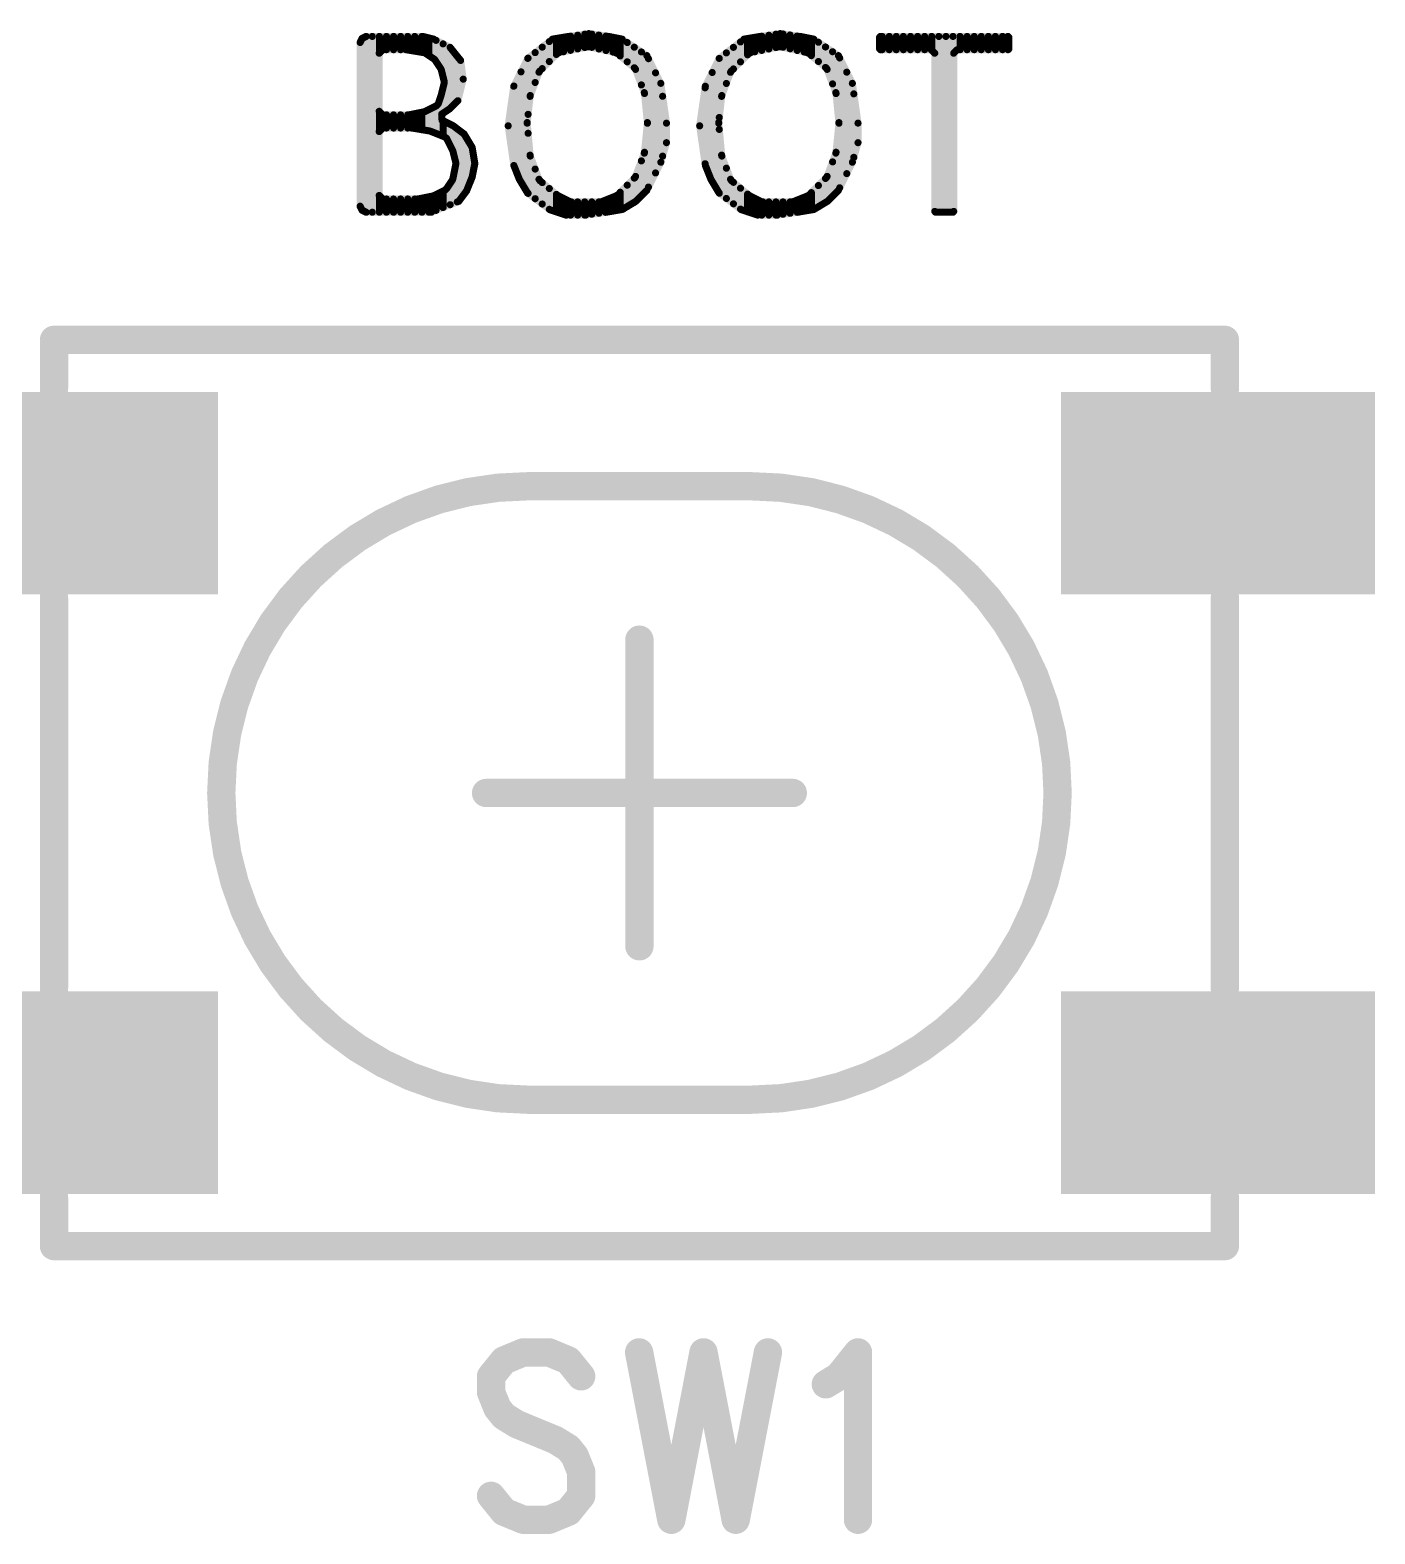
# Model space of a CAD drawing. Extents: x 17.6 to 58.9, y 21.2 to 90.7.
# Drawn here: x 41.62 to 46.45, y 36.73 to 42.12 of the extents above; entities that cross this region are included whole.
import ezdxf

# ---------------------------------------------------------------- set-up
doc = ezdxf.new("R2010")
doc.units = 0
doc.header["$MEASUREMENT"] = 0
doc.layers.get('0').update_dxf_attribs({"linetype": 'CONTINUOUS'})
doc.layers.add('SILKTOP_PHO', color=251, linetype='CONTINUOUS')

# ---------------------------------------------------------------- blocks, each defined once
blk = doc.blocks.new('ROUND_1')
at = {"const_width": 0.0127}
blk.add_lwpolyline([(-0.00635, 0, 1), (0.00635, 0, 1)], format="xyb", close=True, dxfattribs=at)
blk = doc.blocks.new('ROUND_33')
at = {"const_width": 0.0508}
blk.add_lwpolyline([(-0.0254, 0, 1), (0.0254, 0, 1)], format="xyb", close=True, dxfattribs=at)
blk = doc.blocks.new('RECTANGLE_239')
blk.add_solid([(0.563118, 0.363092), (0.563118, -0.363092), (-0.563118, 0.363092), (-0.563118, -0.363092)])

msp = doc.modelspace()

# ---------------------------------------------------------------- linework, layer by layer
at = {"layer": 'SILKTOP_PHO'}
for points, const_width in [([(42.813224, 42.088816), (42.806112, 42.074338)], 0.0254), ([(42.806112, 42.074338), (42.806112, 41.48709)], 0.0254), ([(42.827702, 42.095928), (42.813224, 42.088816)], 0.0254), ([(42.8244, 41.467024), (42.8244, 42.094404)], 0.0254), ([(43.031156, 42.095928), (42.827702, 42.095928)], 0.0254), ([(42.8498, 41.4655), (42.8498, 42.095928)], 0.0254), ([(42.8752, 42.040302), (42.8752, 42.095928)], 0.0254), ([(42.9006, 42.04843), (42.9006, 42.095928)], 0.0254), ([(42.926, 42.04843), (42.926, 42.095928)], 0.0254), ([(42.9514, 42.04843), (42.9514, 42.095928)], 0.0254), ([(42.9768, 42.047668), (42.9768, 42.095928)], 0.0254), ([(43.0022, 42.04335), (43.0022, 42.095928)], 0.0254), ([(43.0276, 42.039032), (43.0276, 42.095928)], 0.0254), ([(43.070018, 42.086276), (43.031156, 42.095928)], 0.0254), ([(43.053, 42.027094), (43.053, 42.090594)], 0.0254), ([(43.128692, 42.056812), (43.070018, 42.086276)], 0.0254), ([(43.0784, 42.005758), (43.0784, 42.081958)], 0.0254), ([(43.1038, 41.949878), (43.1038, 42.069258)], 0.0254), ([(43.166538, 42.009822), (43.128692, 42.056812)], 0.0254), ([(43.1292, 41.837864), (43.1292, 42.056304)], 0.0254), ([(43.495976, 42.086276), (43.40733, 42.017188)], 0.0254), ([(43.4594, 41.980612), (43.4594, 42.057574)], 0.0254), ([(43.4848, 42.006012), (43.4848, 42.077386)], 0.0254), ([(43.555158, 42.096182), (43.495976, 42.086276)], 0.0254), ([(43.5102, 42.031412), (43.5102, 42.088562)], 0.0254), ([(43.519598, 42.037762), (43.623738, 42.05859)], 0.0254), ([(43.5356, 42.041064), (43.5356, 42.09288)], 0.0254), ([(43.626278, 42.106088), (43.555158, 42.096182)], 0.0254), ([(43.561, 42.046144), (43.561, 42.096944)], 0.0254), ([(43.5864, 42.051224), (43.5864, 42.1005)], 0.0254), ([(43.6118, 42.056304), (43.6118, 42.104056)], 0.0254), ([(43.623738, 42.05859), (43.628818, 42.05859)], 0.0254), ([(43.69689, 42.096182), (43.626278, 42.106088)], 0.0254), ([(43.628818, 42.05859), (43.722544, 42.037762)], 0.0254), ([(43.6372, 42.056812), (43.6372, 42.104564)], 0.0254), ([(43.6626, 42.05097), (43.6626, 42.101008)], 0.0254), ([(43.688, 42.045382), (43.688, 42.097452)], 0.0254), ([(43.746166, 42.086276), (43.69689, 42.096182)], 0.0254), ([(43.7134, 42.039794), (43.7134, 42.09288)], 0.0254), ([(43.7388, 42.026078), (43.7388, 42.0878)], 0.0254), ([(43.834812, 42.027094), (43.746166, 42.086276)], 0.0254), ([(43.7642, 42.004996), (43.7642, 42.074084)], 0.0254), ([(43.7896, 41.98366), (43.7896, 42.05732)], 0.0254), ([(44.183046, 42.086276), (44.094146, 42.017188)], 0.0254), ([(44.1452, 41.979342), (44.1452, 42.056812)], 0.0254), ([(44.1706, 42.004742), (44.1706, 42.07637)], 0.0254), ([(44.242228, 42.096182), (44.183046, 42.086276)], 0.0254), ([(44.196, 42.030142), (44.196, 42.088308)], 0.0254), ([(44.206668, 42.037762), (44.310808, 42.05859)], 0.0254), ([(44.2214, 42.04081), (44.2214, 42.092626)], 0.0254), ([(44.313094, 42.106088), (44.242228, 42.096182)], 0.0254), ([(44.2468, 42.04589), (44.2468, 42.09669)], 0.0254), ([(44.2722, 42.05097), (44.2722, 42.100246)], 0.0254), ([(44.2976, 42.05605), (44.2976, 42.104056)], 0.0254), ([(44.310808, 42.05859), (44.315888, 42.05859)], 0.0254), ([(44.38396, 42.096182), (44.313094, 42.106088)], 0.0254), ([(44.315888, 42.05859), (44.409614, 42.037762)], 0.0254), ([(44.323, 42.057066), (44.323, 42.104818)], 0.0254), ([(44.3484, 42.051478), (44.3484, 42.101262)], 0.0254), ([(44.3738, 42.045636), (44.3738, 42.097452)], 0.0254), ([(44.433236, 42.086276), (44.38396, 42.096182)], 0.0254), ([(44.3992, 42.040048), (44.3992, 42.093134)], 0.0254), ([(44.4246, 42.027094), (44.4246, 42.088054)], 0.0254), ([(44.521882, 42.027094), (44.433236, 42.086276)], 0.0254), ([(44.45, 42.006012), (44.45, 42.0751)], 0.0254), ([(44.4754, 41.984676), (44.4754, 42.058082)], 0.0254), ([(44.672504, 42.095928), (44.669456, 42.09288)], 0.0254), ([(44.669456, 42.09288), (44.669456, 42.051478)], 0.0254), ([(45.130212, 42.095928), (44.672504, 42.095928)], 0.0254), ([(44.6786, 42.04843), (44.6786, 42.095928)], 0.0254), ([(44.704, 42.04843), (44.704, 42.095928)], 0.0254), ([(44.7294, 42.04843), (44.7294, 42.095928)], 0.0254), ([(44.7548, 42.04843), (44.7548, 42.095928)], 0.0254), ([(44.7802, 42.04843), (44.7802, 42.095928)], 0.0254), ([(44.8056, 42.04843), (44.8056, 42.095928)], 0.0254), ([(44.831, 42.04843), (44.831, 42.095928)], 0.0254), ([(44.8564, 42.04843), (44.8564, 42.095928)], 0.0254), ([(44.8818, 41.4655), (44.8818, 42.095928)], 0.0254), ([(44.9072, 41.4655), (44.9072, 42.095928)], 0.0254), ([(44.9326, 41.4655), (44.9326, 42.095928)], 0.0254), ([(44.958, 42.04843), (44.958, 42.095928)], 0.0254), ([(44.9834, 42.04843), (44.9834, 42.095928)], 0.0254), ([(45.0088, 42.04843), (45.0088, 42.095928)], 0.0254), ([(45.0342, 42.04843), (45.0342, 42.095928)], 0.0254), ([(45.0596, 42.04843), (45.0596, 42.095928)], 0.0254), ([(45.085, 42.04843), (45.085, 42.095928)], 0.0254), ([(45.1104, 42.04843), (45.1104, 42.095928)], 0.0254), ([(45.13326, 42.09288), (45.130212, 42.095928)], 0.0254), ([(45.13326, 42.051478), (45.13326, 42.09288)], 0.0254), ([(42.874438, 42.03573), (42.887138, 42.04843)], 0.0254), ([(42.874438, 41.82745), (42.874438, 42.03573)], 0.0254), ([(42.887138, 42.04843), (42.97045, 42.04843)], 0.0254), ([(42.97045, 42.04843), (42.972482, 42.048176)], 0.0254), ([(42.972482, 42.048176), (43.034966, 42.037762)], 0.0254), ([(43.034966, 42.037762), (43.039792, 42.035984)], 0.0254), ([(43.039792, 42.035984), (43.071034, 42.015156)], 0.0254), ([(43.071034, 42.015156), (43.07459, 42.0116)], 0.0254), ([(43.07459, 42.0116), (43.095418, 41.980358)], 0.0254), ([(43.1546, 41.863264), (43.1546, 42.024554)], 0.0254), ([(43.175936, 41.942766), (43.166538, 42.009822)], 0.0254), ([(43.40733, 42.017188), (43.357292, 41.917366)], 0.0254), ([(43.4086, 41.816528), (43.4086, 42.018204)], 0.0254), ([(43.434, 41.930828), (43.434, 42.038016)], 0.0254), ([(43.45051, 41.971976), (43.512994, 42.034206)], 0.0254), ([(43.512994, 42.034206), (43.519598, 42.037762)], 0.0254), ([(43.722544, 42.037762), (43.727878, 42.035222)], 0.0254), ([(43.727878, 42.035222), (43.790362, 41.983152)], 0.0254), ([(43.815, 41.922192), (43.815, 42.040302)], 0.0254), ([(43.884596, 41.92778), (43.834812, 42.027094)], 0.0254), ([(43.8404, 41.55567), (43.8404, 42.016172)], 0.0254), ([(44.094146, 42.017188), (44.044362, 41.917366)], 0.0254), ([(44.0944, 41.805352), (44.0944, 42.017188)], 0.0254), ([(44.1198, 41.927526), (44.1198, 42.037)], 0.0254), ([(44.13758, 41.971976), (44.200064, 42.034206)], 0.0254), ([(44.200064, 42.034206), (44.206668, 42.037762)], 0.0254), ([(44.409614, 42.037762), (44.414948, 42.035222)], 0.0254), ([(44.414948, 42.035222), (44.477432, 41.983152)], 0.0254), ([(44.5008, 41.925748), (44.5008, 42.041064)], 0.0254), ([(44.571666, 41.92778), (44.521882, 42.027094)], 0.0254), ([(44.5262, 41.55313), (44.5262, 42.018712)], 0.0254), ([(44.669456, 42.051478), (44.672504, 42.04843)], 0.0254), ([(44.672504, 42.04843), (44.854622, 42.04843)], 0.0254), ([(44.854622, 42.04843), (44.867322, 42.03573)], 0.0254), ([(44.867322, 42.03573), (44.867322, 41.468548)], 0.0254), ([(44.935394, 42.03573), (44.948094, 42.04843)], 0.0254), ([(44.935394, 41.468548), (44.935394, 42.03573)], 0.0254), ([(44.948094, 42.04843), (45.130212, 42.04843)], 0.0254), ([(45.130212, 42.04843), (45.13326, 42.051478)], 0.0254), ([(43.095418, 41.980358), (43.097196, 41.976294)], 0.0254), ([(43.097196, 41.976294), (43.10761, 41.934638)], 0.0254), ([(43.3832, 41.573704), (43.3832, 41.968928)], 0.0254), ([(43.416474, 41.884092), (43.447716, 41.967404)], 0.0254), ([(43.447716, 41.967404), (43.45051, 41.971976)], 0.0254), ([(43.790362, 41.983152), (43.794172, 41.977818)], 0.0254), ([(43.794172, 41.977818), (43.825414, 41.894506)], 0.0254), ([(43.8658, 41.60647), (43.8658, 41.965372)], 0.0254), ([(44.069, 41.575736), (44.069, 41.966642)], 0.0254), ([(44.103544, 41.884092), (44.134786, 41.967404)], 0.0254), ([(44.134786, 41.967404), (44.13758, 41.971976)], 0.0254), ([(44.477432, 41.983152), (44.481242, 41.977818)], 0.0254), ([(44.481242, 41.977818), (44.512484, 41.894506)], 0.0254), ([(44.5516, 41.60393), (44.5516, 41.967912)], 0.0254), ([(43.10761, 41.928542), (43.097196, 41.886886)], 0.0254), ([(43.1038, 41.820846), (43.1038, 41.913556)], 0.0254), ([(43.10761, 41.934638), (43.10761, 41.928542)], 0.0254), ([(43.156632, 41.865296), (43.175936, 41.942766)], 0.0254), ([(43.357292, 41.917366), (43.337226, 41.77538)], 0.0254), ([(43.3578, 41.632124), (43.3578, 41.918128)], 0.0254), ([(43.825414, 41.894506), (43.826176, 41.891204)], 0.0254), ([(43.904916, 41.785032), (43.884596, 41.92778)], 0.0254), ([(44.044362, 41.917366), (44.024042, 41.77538)], 0.0254), ([(44.0436, 41.63949), (44.0436, 41.911524)], 0.0254), ([(44.512484, 41.894506), (44.513246, 41.891204)], 0.0254), ([(44.591986, 41.785032), (44.571666, 41.92778)], 0.0254), ([(43.080178, 41.847516), (43.038522, 41.826688)], 0.0254), ([(43.0784, 41.747948), (43.0784, 41.8465)], 0.0254), ([(43.086528, 41.854882), (43.080178, 41.847516)], 0.0254), ([(43.096942, 41.886124), (43.086528, 41.854882)], 0.0254), ([(43.097196, 41.886886), (43.096942, 41.886124)], 0.0254), ([(43.128692, 41.837356), (43.156632, 41.865296)], 0.0254), ([(43.405298, 41.787318), (43.415712, 41.881044)], 0.0254), ([(43.415712, 41.881044), (43.416474, 41.884092)], 0.0254), ([(43.826176, 41.891204), (43.83659, 41.787064)], 0.0254), ([(43.8912, 41.666668), (43.8912, 41.881298)], 0.0254), ([(44.092368, 41.787318), (44.102782, 41.881044)], 0.0254), ([(44.102782, 41.881044), (44.103544, 41.884092)], 0.0254), ([(44.513246, 41.891204), (44.52366, 41.787064)], 0.0254), ([(44.577, 41.66235), (44.577, 41.889934)], 0.0254), ([(42.887138, 41.81475), (42.874438, 41.82745)], 0.0254), ([(42.8752, 41.759124), (42.8752, 41.823132)], 0.0254), ([(42.980864, 41.81475), (42.887138, 41.81475)], 0.0254), ([(42.9006, 41.767506), (42.9006, 41.81475)], 0.0254), ([(42.926, 41.767506), (42.926, 41.81475)], 0.0254), ([(42.9514, 41.767506), (42.9514, 41.81475)], 0.0254), ([(42.9768, 41.767506), (42.9768, 41.81475)], 0.0254), ([(42.98315, 41.815004), (42.980864, 41.81475)], 0.0254), ([(43.03522, 41.825418), (42.98315, 41.815004)], 0.0254), ([(43.0022, 41.765728), (43.0022, 41.818814)], 0.0254), ([(43.0276, 41.76141), (43.0276, 41.823894)], 0.0254), ([(43.038522, 41.826688), (43.03522, 41.825418)], 0.0254), ([(43.053, 41.757346), (43.053, 41.8338)], 0.0254), ([(43.09872, 41.81729), (43.128692, 41.837356)], 0.0254), ([(43.09999, 41.795446), (43.09872, 41.81729)], 0.0254), ([(43.14063, 41.775126), (43.09999, 41.795446)], 0.0254), ([(43.1038, 41.737788), (43.1038, 41.793414)], 0.0254), ([(43.405298, 41.785794), (43.405298, 41.787318)], 0.0254), ([(43.83659, 41.787064), (43.83659, 41.785794)], 0.0254), ([(44.092368, 41.785794), (44.092368, 41.787318)], 0.0254), ([(44.52366, 41.787064), (44.52366, 41.785794)], 0.0254), ([(42.874438, 41.754806), (42.887138, 41.767506)], 0.0254), ([(42.874438, 41.525698), (42.874438, 41.754806)], 0.0254), ([(42.887138, 41.767506), (42.991278, 41.767506)], 0.0254), ([(42.991278, 41.767506), (42.99331, 41.767252)], 0.0254), ([(42.99331, 41.767252), (43.055794, 41.756838)], 0.0254), ([(43.055794, 41.756838), (43.058334, 41.756076)], 0.0254), ([(43.058334, 41.756076), (43.110404, 41.735248)], 0.0254), ([(43.110404, 41.735248), (43.117008, 41.729152)], 0.0254), ([(43.1292, 41.704768), (43.1292, 41.780714)], 0.0254), ([(43.179238, 41.745916), (43.14063, 41.775126)], 0.0254), ([(43.1546, 41.502584), (43.1546, 41.764458)], 0.0254), ([(43.20794, 41.698164), (43.179238, 41.745916)], 0.0254), ([(43.18, 41.53154), (43.18, 41.7449)], 0.0254), ([(43.337226, 41.77538), (43.357546, 41.63314)], 0.0254), ([(43.405298, 41.784778), (43.405298, 41.785794)], 0.0254), ([(43.415712, 41.670224), (43.405298, 41.784778)], 0.0254), ([(43.4086, 41.533064), (43.4086, 41.74871)], 0.0254), ([(43.83659, 41.784524), (43.826176, 41.680638)], 0.0254), ([(43.83659, 41.785794), (43.83659, 41.784524)], 0.0254), ([(43.904916, 41.714928), (43.904916, 41.785032)], 0.0254), ([(44.024042, 41.77538), (44.044616, 41.63314)], 0.0254), ([(44.092368, 41.784778), (44.092368, 41.785794)], 0.0254), ([(44.102782, 41.670224), (44.092368, 41.784778)], 0.0254), ([(44.0944, 41.533826), (44.0944, 41.762426)], 0.0254), ([(44.52366, 41.784778), (44.513246, 41.680638)], 0.0254), ([(44.52366, 41.785794), (44.52366, 41.784778)], 0.0254), ([(44.591986, 41.714928), (44.591986, 41.785032)], 0.0254), ([(43.117008, 41.729152), (43.137836, 41.687496)], 0.0254), ([(43.137836, 41.687496), (43.138852, 41.684956)], 0.0254), ([(43.138852, 41.684956), (43.149266, 41.6433)], 0.0254), ([(43.2054, 41.585388), (43.2054, 41.702482)], 0.0254), ([(43.217592, 41.640506), (43.20794, 41.698164)], 0.0254), ([(43.826176, 41.680638), (43.825414, 41.677336)], 0.0254), ([(43.88485, 41.644824), (43.904916, 41.714928)], 0.0254), ([(44.513246, 41.680638), (44.512484, 41.677336)], 0.0254), ([(44.57192, 41.644824), (44.591986, 41.714928)], 0.0254), ([(43.149266, 41.637712), (43.138852, 41.585642)], 0.0254), ([(43.149266, 41.6433), (43.149266, 41.637712)], 0.0254), ([(43.20794, 41.591738), (43.217592, 41.640506)], 0.0254), ([(43.357546, 41.63314), (43.377358, 41.583356)], 0.0254), ([(43.416474, 41.666922), (43.415712, 41.670224)], 0.0254), ([(43.447716, 41.58361), (43.416474, 41.666922)], 0.0254), ([(43.825414, 41.677336), (43.794172, 41.594024)], 0.0254), ([(43.815, 41.524174), (43.815, 41.64965)], 0.0254), ([(43.834304, 41.543478), (43.88485, 41.644824)], 0.0254), ([(44.044616, 41.63314), (44.064428, 41.583356)], 0.0254), ([(44.103544, 41.666922), (44.102782, 41.670224)], 0.0254), ([(44.134786, 41.58361), (44.103544, 41.666922)], 0.0254), ([(44.512484, 41.677336), (44.481242, 41.594024)], 0.0254), ([(44.5008, 41.522904), (44.5008, 41.646094)], 0.0254), ([(44.521374, 41.543478), (44.57192, 41.644824)], 0.0254), ([(43.137074, 41.58107), (43.116246, 41.549828)], 0.0254), ([(43.138852, 41.585642), (43.137074, 41.58107)], 0.0254), ([(43.188128, 41.542462), (43.20794, 41.591738)], 0.0254), ([(43.377358, 41.583356), (43.406822, 41.534334)], 0.0254), ([(43.434, 41.514014), (43.434, 41.620186)], 0.0254), ([(43.451526, 41.578276), (43.447716, 41.58361)], 0.0254), ([(43.51401, 41.526206), (43.451526, 41.578276)], 0.0254), ([(43.4594, 41.494964), (43.4594, 41.571672)], 0.0254), ([(43.791378, 41.589452), (43.728894, 41.527222)], 0.0254), ([(43.7896, 41.50106), (43.7896, 41.587928)], 0.0254), ([(43.794172, 41.594024), (43.791378, 41.589452)], 0.0254), ([(44.064428, 41.583356), (44.093892, 41.534334)], 0.0254), ([(44.1198, 41.514776), (44.1198, 41.623488)], 0.0254), ([(44.138596, 41.578276), (44.134786, 41.58361)], 0.0254), ([(44.20108, 41.526206), (44.138596, 41.578276)], 0.0254), ([(44.1452, 41.495726), (44.1452, 41.572688)], 0.0254), ([(44.478448, 41.589452), (44.415964, 41.527222)], 0.0254), ([(44.4754, 41.500298), (44.4754, 41.586658)], 0.0254), ([(44.481242, 41.594024), (44.478448, 41.589452)], 0.0254), ([(42.887138, 41.512998), (42.874438, 41.525698)], 0.0254), ([(42.8752, 41.4655), (42.8752, 41.521126)], 0.0254), ([(43.066462, 41.523666), (43.014392, 41.513252)], 0.0254), ([(43.053, 41.4655), (43.053, 41.520872)], 0.0254), ([(43.069764, 41.524682), (43.066462, 41.523666)], 0.0254), ([(43.11142, 41.54551), (43.069764, 41.524682)], 0.0254), ([(43.0784, 41.472104), (43.0784, 41.529)], 0.0254), ([(43.1038, 41.482264), (43.1038, 41.5417)], 0.0254), ([(43.116246, 41.549828), (43.11142, 41.54551)], 0.0254), ([(43.1292, 41.492424), (43.1292, 41.569386)], 0.0254), ([(43.160188, 41.50487), (43.188128, 41.542462)], 0.0254), ([(43.406822, 41.534334), (43.486324, 41.474644)], 0.0254), ([(43.4848, 41.475914), (43.4848, 41.55059)], 0.0254), ([(43.5102, 41.46677), (43.5102, 41.529508)], 0.0254), ([(43.516296, 41.524682), (43.51401, 41.526206)], 0.0254), ([(43.557952, 41.503854), (43.516296, 41.524682)], 0.0254), ([(43.724576, 41.524174), (43.672506, 41.503346)], 0.0254), ([(43.7134, 41.469818), (43.7134, 41.519856)], 0.0254), ([(43.728894, 41.527222), (43.724576, 41.524174)], 0.0254), ([(43.7388, 41.474136), (43.7388, 41.537128)], 0.0254), ([(43.7642, 41.48582), (43.7642, 41.562528)], 0.0254), ([(43.795188, 41.504616), (43.834304, 41.543478)], 0.0254), ([(44.093892, 41.534334), (44.173394, 41.474644)], 0.0254), ([(44.1706, 41.476676), (44.1706, 41.551606)], 0.0254), ([(44.196, 41.467024), (44.196, 41.530524)], 0.0254), ([(44.203366, 41.524682), (44.20108, 41.526206)], 0.0254), ([(44.245022, 41.503854), (44.203366, 41.524682)], 0.0254), ([(44.411646, 41.524174), (44.359576, 41.503346)], 0.0254), ([(44.3992, 41.469564), (44.3992, 41.519348)], 0.0254), ([(44.415964, 41.527222), (44.411646, 41.524174)], 0.0254), ([(44.4246, 41.473882), (44.4246, 41.535858)], 0.0254), ([(44.45, 41.485058), (44.45, 41.561258)], 0.0254), ([(44.482258, 41.504616), (44.521374, 41.543478)], 0.0254), ([(42.806112, 41.48709), (42.813224, 41.472612)], 0.0254), ([(42.813224, 41.472612), (42.827702, 41.4655)], 0.0254), ([(42.827702, 41.4655), (43.061636, 41.4655)], 0.0254), ([(43.012106, 41.512998), (42.887138, 41.512998)], 0.0254), ([(42.9006, 41.4655), (42.9006, 41.512998)], 0.0254), ([(42.926, 41.4655), (42.926, 41.512998)], 0.0254), ([(42.9514, 41.4655), (42.9514, 41.512998)], 0.0254), ([(42.9768, 41.4655), (42.9768, 41.512998)], 0.0254), ([(43.0022, 41.4655), (43.0022, 41.512998)], 0.0254), ([(43.014392, 41.513252), (43.012106, 41.512998)], 0.0254), ([(43.0276, 41.4655), (43.0276, 41.515792)], 0.0254), ([(43.061636, 41.4655), (43.160188, 41.50487)], 0.0254), ([(43.486324, 41.474644), (43.544998, 41.455086)], 0.0254), ([(43.5356, 41.458134), (43.5356, 41.51503)], 0.0254), ([(43.563794, 41.502584), (43.557952, 41.503854)], 0.0254), ([(43.561, 41.455086), (43.561, 41.502838)], 0.0254), ([(43.66768, 41.502584), (43.563794, 41.502584)], 0.0254), ([(43.5864, 41.455086), (43.5864, 41.502584)], 0.0254), ([(43.6118, 41.455086), (43.6118, 41.502584)], 0.0254), ([(43.614848, 41.455086), (43.68673, 41.465246)], 0.0254), ([(43.6372, 41.458388), (43.6372, 41.502584)], 0.0254), ([(43.6626, 41.461944), (43.6626, 41.502584)], 0.0254), ([(43.672506, 41.503346), (43.66768, 41.502584)], 0.0254), ([(43.68673, 41.465246), (43.746674, 41.475406)], 0.0254), ([(43.688, 41.4655), (43.688, 41.509696)], 0.0254), ([(43.746674, 41.475406), (43.795188, 41.504616)], 0.0254), ([(44.173394, 41.474644), (44.232068, 41.455086)], 0.0254), ([(44.2214, 41.458642), (44.2214, 41.515792)], 0.0254), ([(44.250864, 41.502584), (44.245022, 41.503854)], 0.0254), ([(44.2468, 41.455086), (44.2468, 41.503092)], 0.0254), ([(44.35475, 41.502584), (44.250864, 41.502584)], 0.0254), ([(44.2722, 41.455086), (44.2722, 41.502584)], 0.0254), ([(44.2976, 41.455086), (44.2976, 41.502584)], 0.0254), ([(44.301918, 41.455086), (44.3738, 41.465246)], 0.0254), ([(44.323, 41.458134), (44.323, 41.502584)], 0.0254), ([(44.3484, 41.46169), (44.3484, 41.502584)], 0.0254), ([(44.359576, 41.503346), (44.35475, 41.502584)], 0.0254), ([(44.3738, 41.465246), (44.3738, 41.509188)], 0.0254), ([(44.3738, 41.465246), (44.433744, 41.475406)], 0.0254), ([(44.433744, 41.475406), (44.482258, 41.504616)], 0.0254), ([(44.867322, 41.468548), (44.870116, 41.4655)], 0.0254), ([(44.870116, 41.4655), (44.9326, 41.4655)], 0.0254), ([(44.9326, 41.4655), (44.935394, 41.468548)], 0.0254), ([(43.544998, 41.455086), (43.614848, 41.455086)], 0.0254), ([(44.232068, 41.455086), (44.301918, 41.455086)], 0.0254), ([(45.90796, 41.007792), (41.70807, 41.007792)], 0.1016), ([(41.70807, 40.832786), (41.70807, 41.007792)], 0.1016), ([(45.90796, 40.832786), (45.90796, 41.007792)], 0.1016), ([(43.408092, 40.482774), (44.207938, 40.482774)], 0.1016), ([(41.70807, 40.082724), (41.70807, 38.682676)], 0.1016), ([(45.90796, 38.682676), (45.90796, 40.082724)], 0.1016), ([(43.807888, 38.83279), (43.807888, 39.93261)], 0.1016), ([(44.358052, 39.3827), (43.257978, 39.3827)], 0.1016), ([(44.207938, 38.282626), (43.408092, 38.282626)], 0.1016), ([(41.70807, 37.757608), (41.70807, 37.932614)], 0.1016), ([(45.90796, 37.757608), (45.90796, 37.932614)], 0.1016), ([(41.70807, 37.757608), (45.90796, 37.757608)], 0.1016), ([(43.321986, 37.347652), (43.275758, 37.290502)], 0.1016), ([(43.391328, 37.376354), (43.321986, 37.347652)], 0.1016), ([(43.483784, 37.376354), (43.391328, 37.376354)], 0.1016), ([(43.552872, 37.347652), (43.483784, 37.376354)], 0.1016), ([(43.5991, 37.290502), (43.552872, 37.347652)], 0.1016), ([(43.806872, 37.376354), (43.922442, 36.776152)], 0.1016), ([(44.037758, 37.376354), (43.922442, 36.776152)], 0.1016), ([(44.037758, 37.376354), (44.153328, 36.776152)], 0.1016), ([(44.268898, 37.376354), (44.153328, 36.776152)], 0.1016), ([(44.522898, 37.290502), (44.591986, 37.376354)], 0.1016), ([(44.591986, 37.376354), (44.591986, 36.776152)], 0.1016), ([(43.275758, 37.290502), (43.275758, 37.233352)], 0.1016), ([(44.47667, 37.262054), (44.522898, 37.290502)], 0.1016), ([(43.275758, 37.233352), (43.298872, 37.176202)], 0.1016), ([(43.298872, 37.176202), (43.321986, 37.147754)], 0.1016), ([(43.321986, 37.147754), (43.368214, 37.119052)], 0.1016), ([(43.368214, 37.119052), (43.506898, 37.061902)], 0.1016), ([(43.506898, 37.061902), (43.552872, 37.033454)], 0.1016), ([(43.552872, 37.033454), (43.575986, 37.004752)], 0.1016), ([(43.575986, 37.004752), (43.5991, 36.947602)], 0.1016), ([(43.5991, 36.947602), (43.5991, 36.862004)], 0.1016), ([(43.321986, 36.804854), (43.275758, 36.862004)], 0.1016), ([(43.5991, 36.862004), (43.552872, 36.804854)], 0.1016), ([(43.391328, 36.776152), (43.321986, 36.804854)], 0.1016), ([(43.552872, 36.804854), (43.483784, 36.776152)], 0.1016), ([(43.483784, 36.776152), (43.391328, 36.776152)], 0.1016)]:
    msp.add_lwpolyline(points, dxfattribs=dict(at, const_width=const_width))
at = {"layer": 'SILKTOP_PHO', "const_width": 0.1016}
for points in [[(43.408092, 40.482774, 1), (43.408092, 38.282626)], [(44.207938, 38.282626, 1), (44.207938, 40.482774)]]:
    msp.add_lwpolyline(points, format="xyb", dxfattribs=at)

# ---------------------------------------------------------------- block references
for p in [(41.732962, 40.457628), (45.883068, 40.457628), (41.732962, 38.307772), (45.883068, 38.307772)]:
    msp.add_blockref('RECTANGLE_239', p)
at = {"layer": 'SILKTOP_PHO'}
for name, p in [('ROUND_1', (42.806112, 42.074338)), ('ROUND_1', (42.813224, 42.088816)), ('ROUND_1', (42.8244, 42.094404)), ('ROUND_1', (42.827702, 42.095928)), ('ROUND_1', (42.8498, 42.095928)), ('ROUND_1', (42.8752, 42.095928)), ('ROUND_1', (42.9006, 42.095928)), ('ROUND_1', (42.926, 42.095928)), ('ROUND_1', (42.9514, 42.095928)), ('ROUND_1', (42.9768, 42.095928)), ('ROUND_1', (43.0022, 42.095928)), ('ROUND_1', (43.0276, 42.095928)), ('ROUND_1', (43.031156, 42.095928)), ('ROUND_1', (43.053, 42.090594)), ('ROUND_1', (43.070018, 42.086276)), ('ROUND_1', (43.0784, 42.081958)), ('ROUND_1', (43.1038, 42.069258)), ('ROUND_1', (43.128692, 42.056812)), ('ROUND_1', (43.1292, 42.056304)), ('ROUND_1', (43.4594, 42.057574)), ('ROUND_1', (43.4848, 42.077386)), ('ROUND_1', (43.495976, 42.086276)), ('ROUND_1', (43.5102, 42.088562)), ('ROUND_1', (43.5356, 42.09288)), ('ROUND_1', (43.555158, 42.096182)), ('ROUND_1', (43.561, 42.096944)), ('ROUND_1', (43.5864, 42.1005)), ('ROUND_1', (43.6118, 42.104056)), ('ROUND_1', (43.6118, 42.056304)), ('ROUND_1', (43.623738, 42.05859)), ('ROUND_1', (43.626278, 42.106088)), ('ROUND_1', (43.628818, 42.05859)), ('ROUND_1', (43.6372, 42.104564)), ('ROUND_1', (43.6372, 42.056812)), ('ROUND_1', (43.6626, 42.101008)), ('ROUND_1', (43.688, 42.097452)), ('ROUND_1', (43.69689, 42.096182)), ('ROUND_1', (43.7134, 42.09288)), ('ROUND_1', (43.7388, 42.0878)), ('ROUND_1', (43.746166, 42.086276)), ('ROUND_1', (43.7642, 42.074084)), ('ROUND_1', (43.7896, 42.05732)), ('ROUND_1', (44.1452, 42.056812)), ('ROUND_1', (44.1706, 42.07637)), ('ROUND_1', (44.183046, 42.086276)), ('ROUND_1', (44.196, 42.088308)), ('ROUND_1', (44.2214, 42.092626)), ('ROUND_1', (44.242228, 42.096182)), ('ROUND_1', (44.2468, 42.09669)), ('ROUND_1', (44.2722, 42.100246)), ('ROUND_1', (44.2976, 42.104056)), ('ROUND_1', (44.310808, 42.05859)), ('ROUND_1', (44.313094, 42.106088)), ('ROUND_1', (44.315888, 42.05859)), ('ROUND_1', (44.323, 42.104818)), ('ROUND_1', (44.323, 42.057066)), ('ROUND_1', (44.3484, 42.101262)), ('ROUND_1', (44.3738, 42.097452)), ('ROUND_1', (44.38396, 42.096182)), ('ROUND_1', (44.3992, 42.093134)), ('ROUND_1', (44.4246, 42.088054)), ('ROUND_1', (44.433236, 42.086276)), ('ROUND_1', (44.45, 42.0751)), ('ROUND_1', (44.4754, 42.058082)), ('ROUND_1', (44.669456, 42.09288)), ('ROUND_1', (44.672504, 42.095928)), ('ROUND_1', (44.6786, 42.095928)), ('ROUND_1', (44.704, 42.095928)), ('ROUND_1', (44.7294, 42.095928)), ('ROUND_1', (44.7548, 42.095928)), ('ROUND_1', (44.7802, 42.095928)), ('ROUND_1', (44.8056, 42.095928)), ('ROUND_1', (44.831, 42.095928)), ('ROUND_1', (44.8564, 42.095928)), ('ROUND_1', (44.8818, 42.095928)), ('ROUND_1', (44.9072, 42.095928)), ('ROUND_1', (44.9326, 42.095928)), ('ROUND_1', (44.958, 42.095928)), ('ROUND_1', (44.9834, 42.095928)), ('ROUND_1', (45.0088, 42.095928)), ('ROUND_1', (45.0342, 42.095928)), ('ROUND_1', (45.0596, 42.095928)), ('ROUND_1', (45.085, 42.095928)), ('ROUND_1', (45.1104, 42.095928)), ('ROUND_1', (45.130212, 42.095928)), ('ROUND_1', (45.13326, 42.09288)), ('ROUND_1', (45.13326, 42.09288)), ('ROUND_1', (42.874438, 42.03573)), ('ROUND_1', (42.8752, 42.040302)), ('ROUND_1', (42.887138, 42.04843)), ('ROUND_1', (42.9006, 42.04843)), ('ROUND_1', (42.926, 42.04843)), ('ROUND_1', (42.9514, 42.04843)), ('ROUND_1', (42.97045, 42.04843)), ('ROUND_1', (42.972482, 42.048176)), ('ROUND_1', (42.9768, 42.047668)), ('ROUND_1', (43.0022, 42.04335)), ('ROUND_1', (43.0276, 42.039032)), ('ROUND_1', (43.034966, 42.037762)), ('ROUND_1', (43.039792, 42.035984)), ('ROUND_1', (43.053, 42.027094)), ('ROUND_1', (43.071034, 42.015156)), ('ROUND_1', (43.07459, 42.0116)), ('ROUND_1', (43.0784, 42.005758)), ('ROUND_1', (43.1546, 42.024554)), ('ROUND_1', (43.166538, 42.009822)), ('ROUND_1', (43.40733, 42.017188)), ('ROUND_1', (43.4086, 42.018204)), ('ROUND_1', (43.434, 42.038016)), ('ROUND_1', (43.4848, 42.006012)), ('ROUND_1', (43.5102, 42.031412)), ('ROUND_1', (43.512994, 42.034206)), ('ROUND_1', (43.519598, 42.037762)), ('ROUND_1', (43.5356, 42.041064)), ('ROUND_1', (43.561, 42.046144)), ('ROUND_1', (43.5864, 42.051224)), ('ROUND_1', (43.6626, 42.05097)), ('ROUND_1', (43.688, 42.045382)), ('ROUND_1', (43.7134, 42.039794)), ('ROUND_1', (43.722544, 42.037762)), ('ROUND_1', (43.727878, 42.035222)), ('ROUND_1', (43.7388, 42.026078)), ('ROUND_1', (43.7642, 42.004996)), ('ROUND_1', (43.815, 42.040302)), ('ROUND_1', (43.834812, 42.027094)), ('ROUND_1', (43.8404, 42.016172)), ('ROUND_1', (44.094146, 42.017188)), ('ROUND_1', (44.0944, 42.017188)), ('ROUND_1', (44.1198, 42.037)), ('ROUND_1', (44.1706, 42.004742)), ('ROUND_1', (44.196, 42.030142)), ('ROUND_1', (44.200064, 42.034206)), ('ROUND_1', (44.206668, 42.037762)), ('ROUND_1', (44.2214, 42.04081)), ('ROUND_1', (44.2468, 42.04589)), ('ROUND_1', (44.2722, 42.05097)), ('ROUND_1', (44.2976, 42.05605)), ('ROUND_1', (44.3484, 42.051478)), ('ROUND_1', (44.3738, 42.045636)), ('ROUND_1', (44.3992, 42.040048)), ('ROUND_1', (44.409614, 42.037762)), ('ROUND_1', (44.414948, 42.035222)), ('ROUND_1', (44.4246, 42.027094)), ('ROUND_1', (44.45, 42.006012)), ('ROUND_1', (44.5008, 42.041064)), ('ROUND_1', (44.521882, 42.027094)), ('ROUND_1', (44.5262, 42.018712)), ('ROUND_1', (44.669456, 42.051478)), ('ROUND_1', (44.672504, 42.04843)), ('ROUND_1', (44.6786, 42.04843)), ('ROUND_1', (44.704, 42.04843)), ('ROUND_1', (44.7294, 42.04843)), ('ROUND_1', (44.7548, 42.04843)), ('ROUND_1', (44.7802, 42.04843)), ('ROUND_1', (44.8056, 42.04843)), ('ROUND_1', (44.831, 42.04843)), ('ROUND_1', (44.854622, 42.04843)), ('ROUND_1', (44.8564, 42.04843)), ('ROUND_1', (44.867322, 42.03573)), ('ROUND_1', (44.935394, 42.03573)), ('ROUND_1', (44.948094, 42.04843)), ('ROUND_1', (44.958, 42.04843)), ('ROUND_1', (44.9834, 42.04843)), ('ROUND_1', (45.0088, 42.04843)), ('ROUND_1', (45.0342, 42.04843)), ('ROUND_1', (45.0596, 42.04843)), ('ROUND_1', (45.085, 42.04843)), ('ROUND_1', (45.1104, 42.04843)), ('ROUND_1', (45.130212, 42.04843)), ('ROUND_1', (45.13326, 42.051478)), ('ROUND_1', (43.095418, 41.980358)), ('ROUND_1', (43.097196, 41.976294)), ('ROUND_1', (43.1038, 41.949878)), ('ROUND_1', (43.3832, 41.968928)), ('ROUND_1', (43.447716, 41.967404)), ('ROUND_1', (43.45051, 41.971976)), ('ROUND_1', (43.4594, 41.980612)), ('ROUND_1', (43.7896, 41.98366)), ('ROUND_1', (43.790362, 41.983152)), ('ROUND_1', (43.794172, 41.977818)), ('ROUND_1', (43.8658, 41.965372)), ('ROUND_1', (44.069, 41.966642)), ('ROUND_1', (44.134786, 41.967404)), ('ROUND_1', (44.13758, 41.971976)), ('ROUND_1', (44.1452, 41.979342)), ('ROUND_1', (44.4754, 41.984676)), ('ROUND_1', (44.477432, 41.983152)), ('ROUND_1', (44.481242, 41.977818)), ('ROUND_1', (44.5516, 41.967912)), ('ROUND_1', (43.1038, 41.913556)), ('ROUND_1', (43.10761, 41.934638)), ('ROUND_1', (43.10761, 41.928542)), ('ROUND_1', (43.10761, 41.928542)), ('ROUND_1', (43.175936, 41.942766)), ('ROUND_1', (43.357292, 41.917366)), ('ROUND_1', (43.3578, 41.918128)), ('ROUND_1', (43.434, 41.930828)), ('ROUND_1', (43.815, 41.922192)), ('ROUND_1', (43.825414, 41.894506)), ('ROUND_1', (43.884596, 41.92778)), ('ROUND_1', (44.0436, 41.911524)), ('ROUND_1', (44.044362, 41.917366)), ('ROUND_1', (44.1198, 41.927526)), ('ROUND_1', (44.5008, 41.925748)), ('ROUND_1', (44.512484, 41.894506)), ('ROUND_1', (44.571666, 41.92778)), ('ROUND_1', (43.0784, 41.8465)), ('ROUND_1', (43.080178, 41.847516)), ('ROUND_1', (43.086528, 41.854882)), ('ROUND_1', (43.096942, 41.886124)), ('ROUND_1', (43.096942, 41.886124)), ('ROUND_1', (43.097196, 41.886886)), ('ROUND_1', (43.1546, 41.863264)), ('ROUND_1', (43.156632, 41.865296)), ('ROUND_1', (43.415712, 41.881044)), ('ROUND_1', (43.416474, 41.884092)), ('ROUND_1', (43.826176, 41.891204)), ('ROUND_1', (43.8912, 41.881298)), ('ROUND_1', (44.102782, 41.881044)), ('ROUND_1', (44.103544, 41.884092)), ('ROUND_1', (44.513246, 41.891204)), ('ROUND_1', (44.577, 41.889934)), ('ROUND_1', (42.874438, 41.82745)), ('ROUND_1', (42.8752, 41.823132)), ('ROUND_1', (42.887138, 41.81475)), ('ROUND_1', (42.9006, 41.81475)), ('ROUND_1', (42.926, 41.81475)), ('ROUND_1', (42.9514, 41.81475)), ('ROUND_1', (42.9768, 41.81475)), ('ROUND_1', (42.980864, 41.81475)), ('ROUND_1', (42.98315, 41.815004)), ('ROUND_1', (43.0022, 41.818814)), ('ROUND_1', (43.0276, 41.823894)), ('ROUND_1', (43.03522, 41.825418)), ('ROUND_1', (43.038522, 41.826688)), ('ROUND_1', (43.053, 41.8338)), ('ROUND_1', (43.09872, 41.81729)), ('ROUND_1', (43.09999, 41.795446)), ('ROUND_1', (43.1038, 41.820846)), ('ROUND_1', (43.1038, 41.793414)), ('ROUND_1', (43.128692, 41.837356)), ('ROUND_1', (43.1292, 41.837864)), ('ROUND_1', (43.405298, 41.787318)), ('ROUND_1', (43.4086, 41.816528)), ('ROUND_1', (43.83659, 41.787064)), ('ROUND_1', (44.092368, 41.787318)), ('ROUND_1', (44.0944, 41.805352)), ('ROUND_1', (44.52366, 41.787064)), ('ROUND_1', (42.874438, 41.754806)), ('ROUND_1', (42.8752, 41.759124)), ('ROUND_1', (42.887138, 41.767506)), ('ROUND_1', (42.9006, 41.767506)), ('ROUND_1', (42.926, 41.767506)), ('ROUND_1', (42.9514, 41.767506)), ('ROUND_1', (42.9768, 41.767506)), ('ROUND_1', (42.991278, 41.767506)), ('ROUND_1', (42.99331, 41.767252)), ('ROUND_1', (43.0022, 41.765728)), ('ROUND_1', (43.0276, 41.76141)), ('ROUND_1', (43.053, 41.757346)), ('ROUND_1', (43.055794, 41.756838)), ('ROUND_1', (43.058334, 41.756076)), ('ROUND_1', (43.0784, 41.747948)), ('ROUND_1', (43.1038, 41.737788)), ('ROUND_1', (43.110404, 41.735248)), ('ROUND_1', (43.1292, 41.780714)), ('ROUND_1', (43.14063, 41.775126)), ('ROUND_1', (43.1546, 41.764458)), ('ROUND_1', (43.179238, 41.745916)), ('ROUND_1', (43.18, 41.7449)), ('ROUND_1', (43.337226, 41.77538)), ('ROUND_1', (43.405298, 41.785794)), ('ROUND_1', (43.405298, 41.784778)), ('ROUND_1', (43.4086, 41.74871)), ('ROUND_1', (43.83659, 41.785794)), ('ROUND_1', (43.83659, 41.785794)), ('ROUND_1', (43.83659, 41.784524)), ('ROUND_1', (43.83659, 41.784524)), ('ROUND_1', (43.904916, 41.785032)), ('ROUND_1', (43.904916, 41.785032)), ('ROUND_1', (44.024042, 41.77538)), ('ROUND_1', (44.092368, 41.785794)), ('ROUND_1', (44.092368, 41.784778)), ('ROUND_1', (44.0944, 41.762426)), ('ROUND_1', (44.52366, 41.785794)), ('ROUND_1', (44.52366, 41.785794)), ('ROUND_1', (44.52366, 41.784778)), ('ROUND_1', (44.52366, 41.784778)), ('ROUND_1', (44.591986, 41.785032)), ('ROUND_1', (44.591986, 41.785032)), ('ROUND_1', (43.117008, 41.729152)), ('ROUND_1', (43.1292, 41.704768)), ('ROUND_1', (43.137836, 41.687496)), ('ROUND_1', (43.138852, 41.684956)), ('ROUND_1', (43.2054, 41.702482)), ('ROUND_1', (43.20794, 41.698164)), ('ROUND_1', (43.826176, 41.680638)), ('ROUND_1', (43.904916, 41.714928)), ('ROUND_1', (44.513246, 41.680638)), ('ROUND_1', (44.591986, 41.714928)), ('ROUND_1', (43.149266, 41.6433)), ('ROUND_1', (43.149266, 41.637712)), ('ROUND_1', (43.149266, 41.637712)), ('ROUND_1', (43.217592, 41.640506)), ('ROUND_1', (43.217592, 41.640506)), ('ROUND_1', (43.357546, 41.63314)), ('ROUND_1', (43.3578, 41.632124)), ('ROUND_1', (43.415712, 41.670224)), ('ROUND_1', (43.416474, 41.666922)), ('ROUND_1', (43.815, 41.64965)), ('ROUND_1', (43.825414, 41.677336)), ('ROUND_1', (43.88485, 41.644824)), ('ROUND_1', (43.8912, 41.666668)), ('ROUND_1', (44.0436, 41.63949)), ('ROUND_1', (44.044616, 41.63314)), ('ROUND_1', (44.102782, 41.670224)), ('ROUND_1', (44.103544, 41.666922)), ('ROUND_1', (44.5008, 41.646094)), ('ROUND_1', (44.512484, 41.677336)), ('ROUND_1', (44.57192, 41.644824)), ('ROUND_1', (44.577, 41.66235)), ('ROUND_1', (43.137074, 41.58107)), ('ROUND_1', (43.138852, 41.585642)), ('ROUND_1', (43.2054, 41.585388)), ('ROUND_1', (43.20794, 41.591738)), ('ROUND_1', (43.377358, 41.583356)), ('ROUND_1', (43.3832, 41.573704)), ('ROUND_1', (43.434, 41.620186)), ('ROUND_1', (43.447716, 41.58361)), ('ROUND_1', (43.451526, 41.578276)), ('ROUND_1', (43.4594, 41.571672)), ('ROUND_1', (43.7896, 41.587928)), ('ROUND_1', (43.791378, 41.589452)), ('ROUND_1', (43.794172, 41.594024)), ('ROUND_1', (43.8658, 41.60647)), ('ROUND_1', (44.064428, 41.583356)), ('ROUND_1', (44.069, 41.575736)), ('ROUND_1', (44.1198, 41.623488)), ('ROUND_1', (44.134786, 41.58361)), ('ROUND_1', (44.138596, 41.578276)), ('ROUND_1', (44.1452, 41.572688)), ('ROUND_1', (44.4754, 41.586658)), ('ROUND_1', (44.478448, 41.589452)), ('ROUND_1', (44.481242, 41.594024)), ('ROUND_1', (44.5516, 41.60393)), ('ROUND_1', (42.874438, 41.525698)), ('ROUND_1', (42.8752, 41.521126)), ('ROUND_1', (43.053, 41.520872)), ('ROUND_1', (43.066462, 41.523666)), ('ROUND_1', (43.069764, 41.524682)), ('ROUND_1', (43.0784, 41.529)), ('ROUND_1', (43.1038, 41.5417)), ('ROUND_1', (43.11142, 41.54551)), ('ROUND_1', (43.116246, 41.549828)), ('ROUND_1', (43.1292, 41.569386)), ('ROUND_1', (43.18, 41.53154)), ('ROUND_1', (43.188128, 41.542462)), ('ROUND_1', (43.406822, 41.534334)), ('ROUND_1', (43.4086, 41.533064)), ('ROUND_1', (43.4848, 41.55059)), ('ROUND_1', (43.5102, 41.529508)), ('ROUND_1', (43.51401, 41.526206)), ('ROUND_1', (43.516296, 41.524682)), ('ROUND_1', (43.7134, 41.519856)), ('ROUND_1', (43.724576, 41.524174)), ('ROUND_1', (43.728894, 41.527222)), ('ROUND_1', (43.7388, 41.537128)), ('ROUND_1', (43.7642, 41.562528)), ('ROUND_1', (43.815, 41.524174)), ('ROUND_1', (43.834304, 41.543478)), ('ROUND_1', (43.8404, 41.55567)), ('ROUND_1', (44.093892, 41.534334)), ('ROUND_1', (44.0944, 41.533826)), ('ROUND_1', (44.1706, 41.551606)), ('ROUND_1', (44.196, 41.530524)), ('ROUND_1', (44.20108, 41.526206)), ('ROUND_1', (44.203366, 41.524682)), ('ROUND_1', (44.3992, 41.519348)), ('ROUND_1', (44.411646, 41.524174)), ('ROUND_1', (44.415964, 41.527222)), ('ROUND_1', (44.4246, 41.535858)), ('ROUND_1', (44.45, 41.561258)), ('ROUND_1', (44.5008, 41.522904)), ('ROUND_1', (44.521374, 41.543478)), ('ROUND_1', (44.5262, 41.55313)), ('ROUND_1', (42.806112, 41.48709)), ('ROUND_1', (42.813224, 41.472612)), ('ROUND_1', (42.8244, 41.467024)), ('ROUND_1', (42.827702, 41.4655)), ('ROUND_1', (42.8498, 41.4655)), ('ROUND_1', (42.8752, 41.4655)), ('ROUND_1', (42.887138, 41.512998)), ('ROUND_1', (42.9006, 41.512998)), ('ROUND_1', (42.9006, 41.4655)), ('ROUND_1', (42.926, 41.512998)), ('ROUND_1', (42.926, 41.4655)), ('ROUND_1', (42.9514, 41.512998)), ('ROUND_1', (42.9514, 41.4655)), ('ROUND_1', (42.9768, 41.512998)), ('ROUND_1', (42.9768, 41.4655)), ('ROUND_1', (43.0022, 41.512998)), ('ROUND_1', (43.0022, 41.4655)), ('ROUND_1', (43.012106, 41.512998)), ('ROUND_1', (43.014392, 41.513252)), ('ROUND_1', (43.0276, 41.515792)), ('ROUND_1', (43.0276, 41.4655)), ('ROUND_1', (43.053, 41.4655)), ('ROUND_1', (43.061636, 41.4655)), ('ROUND_1', (43.0784, 41.472104)), ('ROUND_1', (43.1038, 41.482264)), ('ROUND_1', (43.1292, 41.492424)), ('ROUND_1', (43.1546, 41.502584)), ('ROUND_1', (43.160188, 41.50487)), ('ROUND_1', (43.434, 41.514014)), ('ROUND_1', (43.4594, 41.494964)), ('ROUND_1', (43.4848, 41.475914)), ('ROUND_1', (43.486324, 41.474644)), ('ROUND_1', (43.5102, 41.46677)), ('ROUND_1', (43.5356, 41.51503)), ('ROUND_1', (43.557952, 41.503854)), ('ROUND_1', (43.561, 41.502838)), ('ROUND_1', (43.563794, 41.502584)), ('ROUND_1', (43.5864, 41.502584)), ('ROUND_1', (43.6118, 41.502584)), ('ROUND_1', (43.6372, 41.502584)), ('ROUND_1', (43.6626, 41.502584)), ('ROUND_1', (43.66768, 41.502584)), ('ROUND_1', (43.672506, 41.503346)), ('ROUND_1', (43.68673, 41.465246)), ('ROUND_1', (43.688, 41.509696)), ('ROUND_1', (43.688, 41.4655)), ('ROUND_1', (43.7134, 41.469818)), ('ROUND_1', (43.7388, 41.474136)), ('ROUND_1', (43.746674, 41.475406)), ('ROUND_1', (43.7642, 41.48582)), ('ROUND_1', (43.7896, 41.50106)), ('ROUND_1', (43.795188, 41.504616)), ('ROUND_1', (44.1198, 41.514776)), ('ROUND_1', (44.1452, 41.495726)), ('ROUND_1', (44.1706, 41.476676)), ('ROUND_1', (44.173394, 41.474644)), ('ROUND_1', (44.196, 41.467024)), ('ROUND_1', (44.2214, 41.515792)), ('ROUND_1', (44.245022, 41.503854)), ('ROUND_1', (44.2468, 41.503092)), ('ROUND_1', (44.250864, 41.502584)), ('ROUND_1', (44.2722, 41.502584)), ('ROUND_1', (44.2976, 41.502584)), ('ROUND_1', (44.323, 41.502584)), ('ROUND_1', (44.3484, 41.502584)), ('ROUND_1', (44.35475, 41.502584)), ('ROUND_1', (44.359576, 41.503346)), ('ROUND_1', (44.3738, 41.509188)), ('ROUND_1', (44.3738, 41.465246)), ('ROUND_1', (44.3738, 41.465246)), ('ROUND_1', (44.3992, 41.469564)), ('ROUND_1', (44.4246, 41.473882)), ('ROUND_1', (44.433744, 41.475406)), ('ROUND_1', (44.45, 41.485058)), ('ROUND_1', (44.4754, 41.500298)), ('ROUND_1', (44.482258, 41.504616)), ('ROUND_1', (44.867322, 41.468548)), ('ROUND_1', (44.870116, 41.4655)), ('ROUND_1', (44.8818, 41.4655)), ('ROUND_1', (44.9072, 41.4655)), ('ROUND_1', (44.9326, 41.4655)), ('ROUND_1', (44.9326, 41.4655)), ('ROUND_1', (44.935394, 41.468548)), ('ROUND_1', (43.5356, 41.458134)), ('ROUND_1', (43.544998, 41.455086)), ('ROUND_1', (43.561, 41.455086)), ('ROUND_1', (43.5864, 41.455086)), ('ROUND_1', (43.6118, 41.455086)), ('ROUND_1', (43.614848, 41.455086)), ('ROUND_1', (43.6372, 41.458388)), ('ROUND_1', (43.6626, 41.461944)), ('ROUND_1', (44.2214, 41.458642)), ('ROUND_1', (44.232068, 41.455086)), ('ROUND_1', (44.2468, 41.455086)), ('ROUND_1', (44.2722, 41.455086)), ('ROUND_1', (44.2976, 41.455086)), ('ROUND_1', (44.301918, 41.455086)), ('ROUND_1', (44.323, 41.458134)), ('ROUND_1', (44.3484, 41.46169)), ('ROUND_33', (41.70807, 41.007792)), ('ROUND_33', (41.70807, 41.007792)), ('ROUND_33', (45.90796, 41.007792)), ('ROUND_33', (45.90796, 41.007792)), ('ROUND_33', (41.70807, 40.832786)), ('ROUND_33', (45.90796, 40.832786)), ('ROUND_33', (43.408092, 40.482774)), ('ROUND_33', (43.408092, 40.482774)), ('ROUND_33', (44.207938, 40.482774)), ('ROUND_33', (44.207938, 40.482774)), ('ROUND_33', (41.70807, 40.082724)), ('ROUND_33', (45.90796, 40.082724)), ('ROUND_33', (43.807888, 39.93261)), ('ROUND_33', (43.257978, 39.3827)), ('ROUND_33', (44.358052, 39.3827)), ('ROUND_33', (43.807888, 38.83279)), ('ROUND_33', (41.70807, 38.682676)), ('ROUND_33', (45.90796, 38.682676)), ('ROUND_33', (43.408092, 38.282626)), ('ROUND_33', (43.408092, 38.282626)), ('ROUND_33', (44.207938, 38.282626)), ('ROUND_33', (44.207938, 38.282626)), ('ROUND_33', (41.70807, 37.932614)), ('ROUND_33', (45.90796, 37.932614)), ('ROUND_33', (41.70807, 37.757608)), ('ROUND_33', (41.70807, 37.757608)), ('ROUND_33', (45.90796, 37.757608)), ('ROUND_33', (45.90796, 37.757608)), ('ROUND_33', (43.321986, 37.347652)), ('ROUND_33', (43.391328, 37.376354)), ('ROUND_33', (43.391328, 37.376354)), ('ROUND_33', (43.483784, 37.376354)), ('ROUND_33', (43.483784, 37.376354)), ('ROUND_33', (43.552872, 37.347652)), ('ROUND_33', (43.806872, 37.376354)), ('ROUND_33', (44.037758, 37.376354)), ('ROUND_33', (44.037758, 37.376354)), ('ROUND_33', (44.268898, 37.376354)), ('ROUND_33', (44.591986, 37.376354)), ('ROUND_33', (44.591986, 37.376354)), ('ROUND_33', (43.275758, 37.290502)), ('ROUND_33', (43.5991, 37.290502)), ('ROUND_33', (44.522898, 37.290502)), ('ROUND_33', (43.275758, 37.233352)), ('ROUND_33', (44.47667, 37.262054)), ('ROUND_33', (43.298872, 37.176202)), ('ROUND_33', (43.321986, 37.147754)), ('ROUND_33', (43.321986, 37.147754)), ('ROUND_33', (43.368214, 37.119052)), ('ROUND_33', (43.506898, 37.061902)), ('ROUND_33', (43.552872, 37.033454)), ('ROUND_33', (43.552872, 37.033454)), ('ROUND_33', (43.575986, 37.004752)), ('ROUND_33', (43.5991, 36.947602)), ('ROUND_33', (43.275758, 36.862004)), ('ROUND_33', (43.5991, 36.862004)), ('ROUND_33', (43.5991, 36.862004)), ('ROUND_33', (43.321986, 36.804854)), ('ROUND_33', (43.321986, 36.804854)), ('ROUND_33', (43.552872, 36.804854)), ('ROUND_33', (43.552872, 36.804854)), ('ROUND_33', (43.391328, 36.776152)), ('ROUND_33', (43.483784, 36.776152)), ('ROUND_33', (43.922442, 36.776152)), ('ROUND_33', (43.922442, 36.776152)), ('ROUND_33', (44.153328, 36.776152)), ('ROUND_33', (44.153328, 36.776152)), ('ROUND_33', (44.591986, 36.776152))]:
    msp.add_blockref(name, p, dxfattribs=at)

doc.saveas('drawing.dxf')
